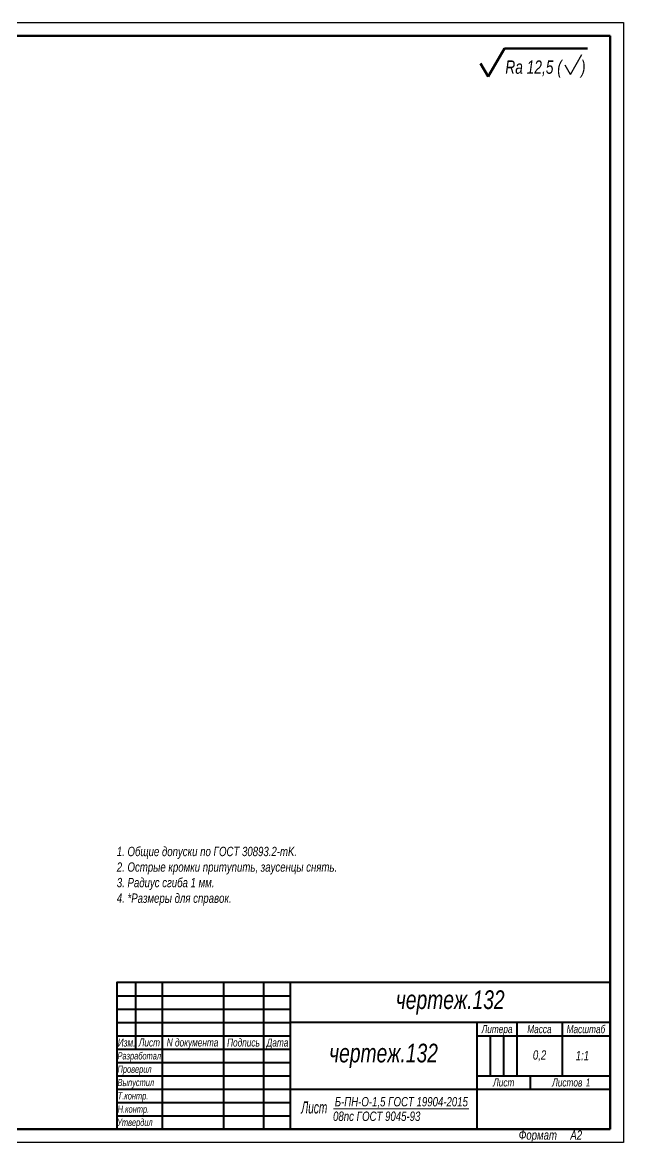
# Model space of a CAD drawing. Header units: millimetres. Extents: x 16949 to 17543, y -4206 to -3786.
# Drawn here: x 17317.8 to 17543.3, y -4205.5 to -3785.5 of the extents above; entities that cross this region are included whole.
import ezdxf

# ---------------------------------------------------------------- set-up
doc = ezdxf.new("R2010")
doc.units = ezdxf.units.MM
for name, color, linetype, lineweight in [('Layer_01', 3, 'Continuous', 13), ('Layer_05', 7, 'Continuous', 40), ('Layer_08', 1, 'Continuous', 15), ('Layer_17', 7, 'Continuous', 50), ('Layer_19', 7, 'Continuous', 50)]:
    doc.layers.add(name, color=color, linetype=linetype, lineweight=lineweight)
doc.styles.add('Style_01', font='ARIALNI.TTF', dxfattribs={"width": 0.9, "height": 3.5})

# ---------------------------------------------------------------- blocks, each defined once
blk = doc.blocks.new('Block_18')
at = {"layer": 'Layer_05', "linetype": 'Continuous'}
for p, q in [((403.88, 55.03), (468.92, 55.03)), ((403.88, 50.03), (468.92, 50.03)), ((403.88, 45.03), (468.92, 45.03)), ((543.97, 40.02), (543.97, 25.01)), ((548.97, 40.02), (548.97, 25.01)), ((403.88, 30.02), (468.92, 30.02)), ((403.88, 25.01), (468.92, 25.01)), ((403.88, 20.01), (468.92, 20.01)), ((403.88, 15.01), (468.92, 15.01)), ((403.88, 10), (468.92, 10))]:
    blk.add_line(p, q, dxfattribs=at)
for points in [[(589, 60.04), (403.88, 60.04), (403.88, 5)], [(410.88, 60.04), (410.88, 35.02)], [(420.89, 60.04), (420.89, 5)], [(443.9, 60.04), (443.9, 5)], [(458.91, 60.04), (458.91, 5)], [(468.92, 60.04), (468.92, 5)], [(589, 45.03), (468.92, 45.03)], [(538.97, 45.03), (538.97, 5)], [(553.98, 45.03), (553.98, 25.01)], [(570.99, 45.03), (570.99, 25.01)], [(570.99, 45.03), (570.99, 25.01)], [(403.88, 40.02), (468.92, 40.02)], [(538.97, 40.02), (589, 40.02)], [(403.88, 35.02), (468.92, 35.02)], [(538.97, 25.01), (589, 25.01)], [(558.98, 25.01), (558.98, 20.01)], [(468.92, 20.01), (589, 20.01)]]:
    blk.add_lwpolyline(points, dxfattribs=at)
at = {"layer": 'Layer_17', "lineweight": 25}
for p, q in [((0, 420), (594, 420)), ((594, 420), (594, 0)), ((594, 0), (0, 0))]:
    blk.add_line(p, q, dxfattribs=at)
at = {"layer": 'Layer_17'}
for p, q in [((589, 415), (20, 415)), ((589, 5), (589, 415)), ((20, 5), (589, 5))]:
    blk.add_line(p, q, dxfattribs=at)
at = {"layer": 'Layer_05', "linetype": 'Continuous', "style": 'Style_01', "width": 0.9}
for s, height, p in [('Литера', 3, (540.74, 41.06)), ('Масса', 3, (557.86, 41.03)), ('Масштаб', 3, (572.63, 41.03)), ('Изм.', 3, (404.23, 36.02)), ('Лист', 3, (412.11, 36.04)), ('N документа', 3, (422.61, 36.04)), ('Подпись', 3, (445.26, 36.02)), ('Дата', 3, (460.05, 36.01)), ('Разработал', 2.7, (404.14, 31.18)), ('Проверил', 2.7, (404.15, 26.17)), ('Выпустил', 2.7, (404.16, 21.19)), ('Лист ', 3, (545.05, 21.04)), ('Листов ', 3, (567.21, 21.04)), ('Т.контр.', 2.7, (404.19, 16.17)), ('Н.контр.', 2.7, (404.19, 11.17)), ('Утвердил', 2.7, (404.01, 6.22))]:
    blk.add_text(s, height=height, dxfattribs=at).set_placement(p)
at = {"layer": 'Layer_05', "linetype": 'Continuous', "insert": (554.64, 4.59), "char_height": 3.5, "width": 32.9515, "attachment_point": 1, "style": 'Style_01'}
blk.add_mtext('Формат     А2', dxfattribs=at)

msp = doc.modelspace()

# ---------------------------------------------------------------- linework, layer by layer
at = {"layer": 'Layer_01', "lineweight": 13, "ltscale": 0.303109}
msp.add_line((17492.544, -3805.843), (17498.606, -3795.343), dxfattribs=at)
msp.add_line((17492.544, -3805.843), (17498.606, -3795.343), dxfattribs=at)
msp.add_line((17492.544, -3805.843), (17498.606, -3795.343), dxfattribs=at)
at = {"layer": 'Layer_01', "lineweight": 13, "ltscale": 0.141451}
msp.add_line((17492.544, -3805.843), (17489.715, -3800.943), dxfattribs=at)
msp.add_line((17492.544, -3805.843), (17489.715, -3800.943), dxfattribs=at)
msp.add_line((17492.544, -3805.843), (17489.715, -3800.943), dxfattribs=at)
at = {"layer": 'Layer_01', "lineweight": 30}
for q in [(17527.731, -3797.59), (17527.731, -3797.59), (17527.731, -3797.59), (17527.731, -3797.59), (17521.38, -3801.59), (17521.38, -3801.59), (17521.38, -3801.59), (17521.38, -3801.59)]:
    msp.add_line((17523.401, -3805.09), q, dxfattribs=at)
at = {"layer": 'Layer_01'}
msp.add_line((17434.494, -4192.901), (17485.348, -4192.901), dxfattribs=at)
at = {"layer": 'Layer_19', "lineweight": 50}
for p, q in [((17492.544, -3805.843), (17498.606, -3795.343)), ((17498.606, -3795.343), (17529.748, -3795.343)), ((17492.544, -3805.843), (17489.715, -3800.943))]:
    msp.add_line(p, q, dxfattribs=at)

# ---------------------------------------------------------------- block references
at = {"layer": 'Layer_08', "ltscale": 0.5}
msp.add_blockref('Block_18', (16949.349, -4205.53), dxfattribs=at)

# ---------------------------------------------------------------- texts
at = {"layer": 'Layer_01', "style": 'Style_01'}
for s, height, width, p in [('Rа 12,5 (     )', 5, 0.9, (17498.978, -3804.783)), ('1:1', 3.5, 0.9, (17525.39, -4174.63)), ('Лист', 4.5, 0.735, (17422.431, -4194.611))]:
    msp.add_text(s, height=height, dxfattribs=dict(at, width=width)).set_placement(p)
at = {"layer": 'Layer_01', "linetype": 'Continuous', "lineweight": 25, "style": 'Style_01', "width": 0.9}
msp.add_text('1', height=3, dxfattribs=at).set_placement((17529.132, -4184.493))
at = {"layer": 'Layer_01', "insert": (17353.226, -4116.684), "char_height": 3.5, "attachment_point": 7, "style": 'Style_01'}
msp.add_mtext_dynamic_manual_height_columns('1. Общие допуски по ГОСТ 30893.2-mK.\\P2. Острые кромки притупить, заусенцы снять.\\P3. Радиус сгиба 1 мм.\\P4. *Размеры для справок.', width=195.13822, gutter_width=17.5, heights=[-22.21], dxfattribs=at)
at = {"layer": 'Layer_01', "style": 'Style_01'}
for s, insert, char_height, width, attachment_point in [('чертеж.132', (17478.309, -4152.998), 7, 120.08, 5), ('чертеж.132', (17453.292, -4173.011), 7, 70.04667, 5), ('0,2', (17511.831, -4173.011), 3.5, 17.01133, 5), ('Б-ПН-О-1,5 ГОСТ 19904-2015 ', (17435.007, -4188.45), 3.5, 80.46037, 1), ('08пс ГОСТ 9045-93', (17434.357, -4193.905), 3.5, 80.46037, 1)]:
    msp.add_mtext(s, dxfattribs=dict(at, insert=insert, char_height=char_height, width=width, attachment_point=attachment_point))

doc.saveas('drawing.dxf')
